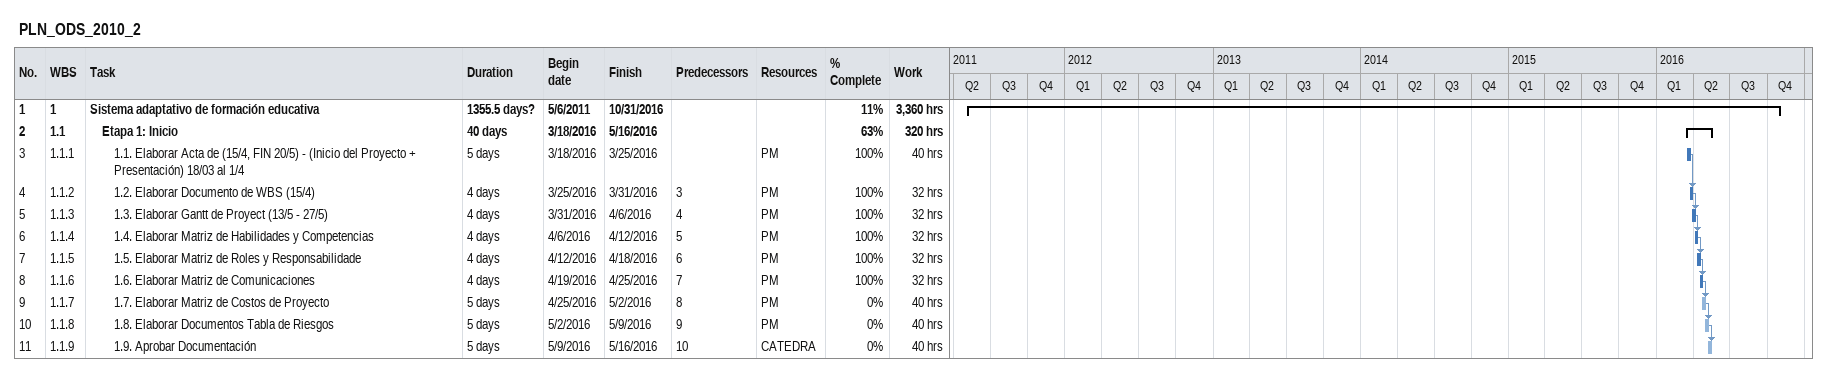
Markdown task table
PLN_ODS_2010_2

| ID | WBS | Task | Duration | Start | Finish | Predecessors | Resources | % complete | Work (h) |
|---|---|---|---|---|---|---|---|---|---|
| 1 | 1 | **Sistema adaptativo de formación educativa** | 1355.5d? | 2011-05-06 | 2016-10-31 |  |  | 11 | 3360 |
| 2 | 1.1 | **Etapa 1: Inicio** | 40d | 2016-03-18 | 2016-05-16 |  |  | 63 | 320 |
| 3 | 1.1.1 | 1.1. Elaborar Acta de (15/4, FIN 20/5) - (Inicio del Proyecto + Presentación) 18/03 al 1/4 | 5d | 2016-03-18 | 2016-03-25 |  | PM | 100 | 40 |
| 4 | 1.1.2 | 1.2. Elaborar Documento de WBS (15/4) | 4d | 2016-03-25 | 2016-03-31 | 3 | PM | 100 | 32 |
| 5 | 1.1.3 | 1.3. Elaborar Gantt de Proyect (13/5 - 27/5) | 4d | 2016-03-31 | 2016-04-06 | 4 | PM | 100 | 32 |
| 6 | 1.1.4 | 1.4. Elaborar Matriz de Habilidades y Competencias | 4d | 2016-04-06 | 2016-04-12 | 5 | PM | 100 | 32 |
| 7 | 1.1.5 | 1.5. Elaborar Matriz de Roles y Responsabilidade | 4d | 2016-04-12 | 2016-04-18 | 6 | PM | 100 | 32 |
| 8 | 1.1.6 | 1.6. Elaborar Matriz de Comunicaciones | 4d | 2016-04-19 | 2016-04-25 | 7 | PM | 100 | 32 |
| 9 | 1.1.7 | 1.7. Elaborar Matriz de Costos de Proyecto | 5d | 2016-04-25 | 2016-05-02 | 8 | PM | 0 | 40 |
| 10 | 1.1.8 | 1.8. Elaborar Documentos Tabla de Riesgos | 5d | 2016-05-02 | 2016-05-09 | 9 | PM | 0 | 40 |
| 11 | 1.1.9 | 1.9. Aprobar Documentación | 5d | 2016-05-09 | 2016-05-16 | 10 | CATEDRA | 0 | 40 |
